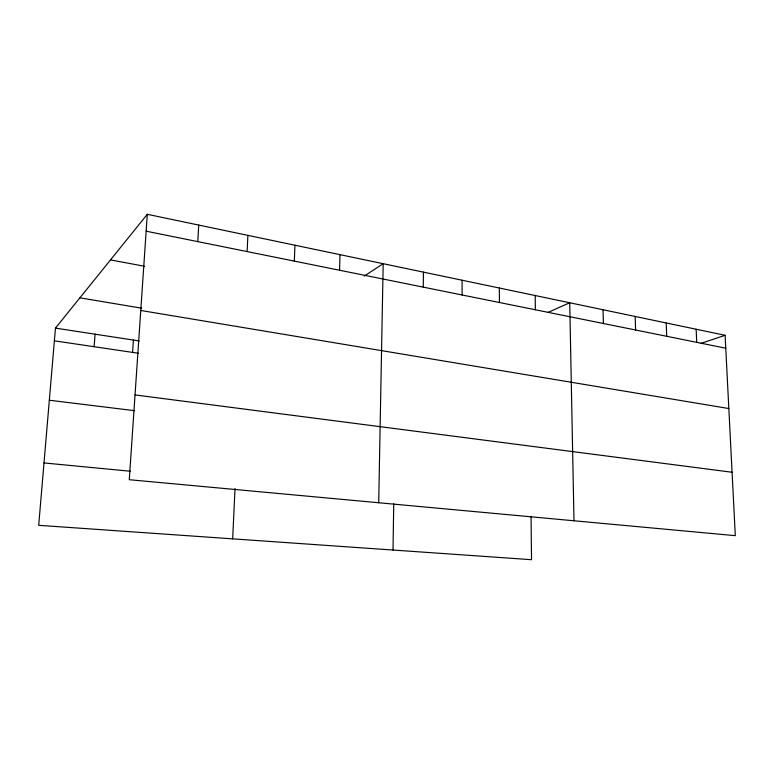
<?xml version="1.0" encoding="UTF-8"?>
<svg xmlns="http://www.w3.org/2000/svg" width="774" height="774" viewBox="0 0 774 774"><rect width="100%" height="100%" fill="white"/><g stroke="black" fill="none" stroke-linecap="round" stroke-linejoin="round"><path stroke-width="1.16" d="M462.088 294.971L462.117 280.227M423.272 287.135L423.426 272.119M393.008 550.033L393.734 503.681M378.709 502.752L383.178 263.692L364.254 276.086M339.554 270.232L339.989 254.656M294.343 261.109L294.933 245.213M232.664 538.859L235.025 488.51M247.129 251.579L247.883 235.364M197.776 241.614L198.725 225.07M147.292 214.301L129.277 479.716L735.3 535.666L725.103 335.297L147.292 214.301L55.457 328.118L38.7 525.323L531.535 559.699L531.051 516.858M132.577 352.402L133.418 340.067M94.128 346.713L95.086 334.194M547.953 312.464L569.732 302.76L573.989 520.776M700.857 343.433L725.103 335.297M44.002 462.939L130.39 471.24M49.323 400.226L134.492 410.675M135.034 394.924L732.069 472.256M54.374 340.831L138.382 353.254M55.457 328.118L139.223 340.957M140.762 310.471L728.827 408.537M79.896 297.826L141.7 308.197M110.489 259.919L144.457 266.246M146.141 231.194L725.76 348.203M696.145 329.231L696.735 342.35M666.182 322.952L666.704 336.284M635.164 316.46L635.609 330.005M603.033 309.735L603.401 323.503M535.192 295.523L535.376 309.774M499.346 288.025L499.424 302.508"/></g></svg>
